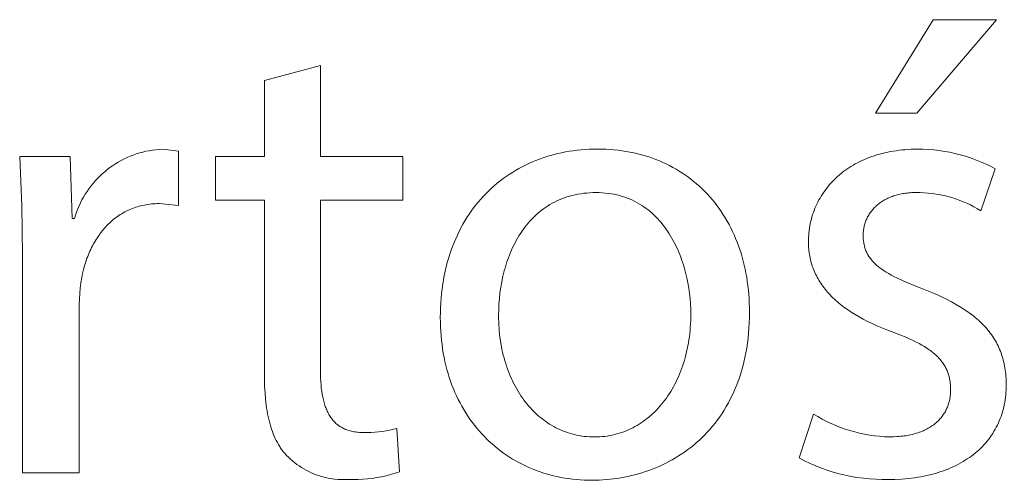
# Model space of a CAD drawing. Header units: millimetres. Extents: x -962 to 3068, y -237 to 2578.
# Drawn here: x 2029.5 to 2090.4, y -170.2 to -141.8 of the extents above; entities that cross this region are included whole.
import ezdxf

# ---------------------------------------------------------------- set-up
doc = ezdxf.new("R2010")
doc.units = ezdxf.units.MM
doc.header["$MEASUREMENT"] = 0
doc.layers.add('Domyślny', color=7, linetype='Continuous', true_color=0x000000)

msp = doc.modelspace()

# ---------------------------------------------------------------- linework, layer by layer
at = {"layer": 'Domyślny', "color": 18, "lineweight": 15, "true_color": 0x000000}
for p, q in [((2082.322, -147.605), (2085.892, -141.834)), ((2089.797, -141.834), (2084.872, -147.605)), ((2085.892, -141.834), (2089.797, -141.834)), ((2044.606, -145.579), (2048.069, -144.653)), ((2048.069, -144.653), (2048.069, -150.262)), ((2044.606, -150.262), (2044.606, -145.579)), ((2084.872, -147.605), (2082.322, -147.605)), ((2029.638, -153.308), (2029.507, -150.262)), ((2029.507, -150.262), (2032.62, -150.262)), ((2032.62, -150.262), (2032.741, -154.087)), ((2035.947, -150.422), (2036.132, -150.335)), ((2036.132, -150.335), (2036.32, -150.254)), ((2036.32, -150.254), (2036.511, -150.18)), ((2036.511, -150.18), (2036.704, -150.112)), ((2036.704, -150.112), (2036.9, -150.051)), ((2036.9, -150.051), (2037.097, -149.997)), ((2037.097, -149.997), (2037.296, -149.95)), ((2037.296, -149.95), (2037.497, -149.91)), ((2037.497, -149.91), (2037.699, -149.877)), ((2037.699, -149.877), (2037.902, -149.851)), ((2037.902, -149.851), (2038.106, -149.832)), ((2038.106, -149.832), (2038.311, -149.82)), ((2038.311, -149.82), (2039.317, -149.94)), ((2039.317, -149.94), (2039.317, -153.282)), ((2041.587, -152.96), (2041.587, -150.262)), ((2041.587, -150.262), (2044.606, -150.262)), ((2048.069, -150.262), (2053.155, -150.262)), ((2053.155, -150.262), (2053.155, -152.96)), ((2061.586, -150.43), (2061.808, -150.351)), ((2061.808, -150.351), (2062.033, -150.277)), ((2062.033, -150.277), (2062.26, -150.209)), ((2062.26, -150.209), (2062.489, -150.146)), ((2062.489, -150.146), (2062.721, -150.088)), ((2062.721, -150.088), (2062.955, -150.036)), ((2062.955, -150.036), (2063.192, -149.989)), ((2063.192, -149.989), (2063.431, -149.948)), ((2063.431, -149.948), (2063.672, -149.912)), ((2063.672, -149.912), (2063.914, -149.881)), ((2063.914, -149.881), (2064.159, -149.856)), ((2064.159, -149.856), (2064.406, -149.837)), ((2064.406, -149.837), (2064.655, -149.823)), ((2064.655, -149.823), (2064.905, -149.814)), ((2064.905, -149.814), (2065.157, -149.812)), ((2065.157, -149.812), (2065.419, -149.815)), ((2065.419, -149.815), (2065.678, -149.823)), ((2065.678, -149.823), (2065.934, -149.838)), ((2065.934, -149.838), (2066.187, -149.859)), ((2066.187, -149.859), (2066.438, -149.885)), ((2066.438, -149.885), (2066.685, -149.917)), ((2066.685, -149.917), (2066.93, -149.955)), ((2066.93, -149.955), (2067.172, -149.999)), ((2067.172, -149.999), (2067.41, -150.047)), ((2067.41, -150.047), (2067.646, -150.102)), ((2067.646, -150.102), (2067.878, -150.162)), ((2067.878, -150.162), (2068.107, -150.227)), ((2068.107, -150.227), (2068.333, -150.298)), ((2068.333, -150.298), (2068.556, -150.374)), ((2068.556, -150.374), (2068.776, -150.456)), ((2081.647, -150.451), (2081.796, -150.389)), ((2081.796, -150.389), (2081.947, -150.33)), ((2081.947, -150.33), (2082.101, -150.273)), ((2082.101, -150.273), (2082.258, -150.22)), ((2082.258, -150.22), (2082.417, -150.17)), ((2082.417, -150.17), (2082.579, -150.123)), ((2082.579, -150.123), (2082.744, -150.079)), ((2082.744, -150.079), (2082.912, -150.039)), ((2082.912, -150.039), (2083.082, -150.002)), ((2083.082, -150.002), (2083.255, -149.968)), ((2083.255, -149.968), (2083.43, -149.937)), ((2083.43, -149.937), (2083.608, -149.91)), ((2083.608, -149.91), (2083.789, -149.886)), ((2083.789, -149.886), (2083.972, -149.866)), ((2083.972, -149.866), (2084.158, -149.849)), ((2084.158, -149.849), (2084.346, -149.836)), ((2084.346, -149.836), (2084.537, -149.827)), ((2084.537, -149.827), (2084.73, -149.821)), ((2084.73, -149.821), (2084.926, -149.82)), ((2084.926, -149.82), (2085.259, -149.824)), ((2085.259, -149.824), (2085.591, -149.839)), ((2085.591, -149.839), (2085.923, -149.865)), ((2085.923, -149.865), (2086.254, -149.902)), ((2086.254, -149.902), (2086.583, -149.951)), ((2086.583, -149.951), (2086.911, -150.01)), ((2086.911, -150.01), (2087.236, -150.081)), ((2087.236, -150.081), (2087.559, -150.162)), ((2087.559, -150.162), (2087.879, -150.254)), ((2087.879, -150.254), (2088.195, -150.357)), ((2088.195, -150.357), (2088.508, -150.471)), ((2034.909, -151.076), (2035.073, -150.953)), ((2035.073, -150.953), (2035.24, -150.835)), ((2035.24, -150.835), (2035.411, -150.722)), ((2035.411, -150.722), (2035.586, -150.616)), ((2035.586, -150.616), (2035.765, -150.516)), ((2035.765, -150.516), (2035.947, -150.422)), ((2060.113, -151.126), (2060.315, -151.011)), ((2060.315, -151.011), (2060.519, -150.902)), ((2060.519, -150.902), (2060.727, -150.797)), ((2060.727, -150.797), (2060.937, -150.697)), ((2060.937, -150.697), (2061.151, -150.603)), ((2061.151, -150.603), (2061.367, -150.514)), ((2061.367, -150.514), (2061.586, -150.43)), ((2068.776, -150.456), (2068.992, -150.542)), ((2068.992, -150.542), (2069.204, -150.634)), ((2069.204, -150.634), (2069.414, -150.731)), ((2069.414, -150.731), (2069.62, -150.833)), ((2069.62, -150.833), (2069.822, -150.94)), ((2069.822, -150.94), (2070.021, -151.052)), ((2080.563, -151.049), (2080.689, -150.965)), ((2080.689, -150.965), (2080.817, -150.884)), ((2080.817, -150.884), (2080.948, -150.805)), ((2080.948, -150.805), (2081.082, -150.728)), ((2081.082, -150.728), (2081.219, -150.655)), ((2081.219, -150.655), (2081.359, -150.584)), ((2081.359, -150.584), (2081.502, -150.516)), ((2081.502, -150.516), (2081.647, -150.451)), ((2088.508, -150.471), (2088.817, -150.595)), ((2088.817, -150.595), (2089.122, -150.729)), ((2089.122, -150.729), (2089.422, -150.873)), ((2089.422, -150.873), (2089.717, -151.027)), ((2034.164, -151.776), (2034.303, -151.626)), ((2034.303, -151.626), (2034.447, -151.481)), ((2034.447, -151.481), (2034.597, -151.341)), ((2034.597, -151.341), (2034.751, -151.206)), ((2034.751, -151.206), (2034.909, -151.076)), ((2059.341, -151.636), (2059.529, -151.501)), ((2059.529, -151.501), (2059.72, -151.371)), ((2059.72, -151.371), (2059.915, -151.246)), ((2059.915, -151.246), (2060.113, -151.126)), ((2070.021, -151.052), (2070.216, -151.169)), ((2070.216, -151.169), (2070.407, -151.291)), ((2070.407, -151.291), (2070.595, -151.417)), ((2070.595, -151.417), (2070.779, -151.549)), ((2070.779, -151.549), (2070.959, -151.685)), ((2079.771, -151.707), (2079.875, -151.606)), ((2079.875, -151.606), (2079.982, -151.507)), ((2079.982, -151.507), (2080.092, -151.411)), ((2080.092, -151.411), (2080.205, -151.317)), ((2080.205, -151.317), (2080.322, -151.225)), ((2080.322, -151.225), (2080.441, -151.136)), ((2080.441, -151.136), (2080.563, -151.049)), ((2089.717, -151.027), (2088.831, -153.618)), ((2033.779, -152.255), (2033.902, -152.091)), ((2033.902, -152.091), (2034.03, -151.931)), ((2034.03, -151.931), (2034.164, -151.776)), ((2058.455, -152.385), (2058.625, -152.226)), ((2058.625, -152.226), (2058.798, -152.071)), ((2058.798, -152.071), (2058.976, -151.921)), ((2058.976, -151.921), (2059.157, -151.776)), ((2059.157, -151.776), (2059.341, -151.636)), ((2070.959, -151.685), (2071.135, -151.826)), ((2071.135, -151.826), (2071.308, -151.971)), ((2071.308, -151.971), (2071.477, -152.121)), ((2071.477, -152.121), (2071.641, -152.276)), ((2079.298, -152.243), (2079.386, -152.132)), ((2079.386, -152.132), (2079.477, -152.023)), ((2079.477, -152.023), (2079.572, -151.915)), ((2079.572, -151.915), (2079.67, -151.81)), ((2079.67, -151.81), (2079.771, -151.707)), ((2033.347, -152.95), (2033.445, -152.77)), ((2033.445, -152.77), (2033.551, -152.595)), ((2033.551, -152.595), (2033.662, -152.423)), ((2033.662, -152.423), (2033.779, -152.255)), ((2057.969, -152.892), (2058.127, -152.718)), ((2058.127, -152.718), (2058.289, -152.549)), ((2058.289, -152.549), (2058.455, -152.385)), ((2063.124, -152.818), (2062.967, -152.877)), ((2063.285, -152.763), (2063.124, -152.818)), ((2063.449, -152.714), (2063.285, -152.763)), ((2063.616, -152.669), (2063.449, -152.714)), ((2063.787, -152.629), (2063.616, -152.669)), ((2063.961, -152.594), (2063.787, -152.629)), ((2064.138, -152.565), (2063.961, -152.594)), ((2064.319, -152.54), (2064.138, -152.565)), ((2064.503, -152.521), (2064.319, -152.54)), ((2064.691, -152.507), (2064.503, -152.521)), ((2064.882, -152.498), (2064.691, -152.507)), ((2065.077, -152.496), (2064.882, -152.498)), ((2065.272, -152.499), (2065.077, -152.496)), ((2065.463, -152.508), (2065.272, -152.499)), ((2065.651, -152.523), (2065.463, -152.508)), ((2065.835, -152.543), (2065.651, -152.523)), ((2066.015, -152.57), (2065.835, -152.543)), ((2066.192, -152.602), (2066.015, -152.57)), ((2066.365, -152.639), (2066.192, -152.602)), ((2066.534, -152.682), (2066.365, -152.639)), ((2066.7, -152.73), (2066.534, -152.682)), ((2066.862, -152.783), (2066.7, -152.73)), ((2067.021, -152.841), (2066.862, -152.783)), ((2067.177, -152.904), (2067.021, -152.841)), ((2071.641, -152.276), (2071.802, -152.435)), ((2071.802, -152.435), (2071.958, -152.598)), ((2071.958, -152.598), (2072.11, -152.766)), ((2072.11, -152.766), (2072.259, -152.938)), ((2078.836, -152.952), (2078.905, -152.829)), ((2078.905, -152.829), (2078.977, -152.709)), ((2078.977, -152.709), (2079.052, -152.59)), ((2079.052, -152.59), (2079.131, -152.472)), ((2079.131, -152.472), (2079.213, -152.357)), ((2079.213, -152.357), (2079.298, -152.243)), ((2083.158, -152.814), (2083.089, -152.846)), ((2083.229, -152.784), (2083.158, -152.814)), ((2083.301, -152.755), (2083.229, -152.784)), ((2083.375, -152.728), (2083.301, -152.755)), ((2083.45, -152.701), (2083.375, -152.728)), ((2083.527, -152.677), (2083.45, -152.701)), ((2083.605, -152.653), (2083.527, -152.677)), ((2083.685, -152.632), (2083.605, -152.653)), ((2083.766, -152.611), (2083.685, -152.632)), ((2083.848, -152.592), (2083.766, -152.611)), ((2083.932, -152.575), (2083.848, -152.592)), ((2084.017, -152.559), (2083.932, -152.575)), ((2084.103, -152.545), (2084.017, -152.559)), ((2084.191, -152.532), (2084.103, -152.545)), ((2084.281, -152.521), (2084.191, -152.532)), ((2084.371, -152.512), (2084.281, -152.521)), ((2084.463, -152.504), (2084.371, -152.512)), ((2084.557, -152.498), (2084.463, -152.504)), ((2084.652, -152.494), (2084.557, -152.498)), ((2084.748, -152.491), (2084.652, -152.494)), ((2084.845, -152.49), (2084.748, -152.491)), ((2085.092, -152.493), (2084.845, -152.49)), ((2085.339, -152.504), (2085.092, -152.493)), ((2085.585, -152.523), (2085.339, -152.504)), ((2085.83, -152.55), (2085.585, -152.523)), ((2086.075, -152.585), (2085.83, -152.55)), ((2086.318, -152.629), (2086.075, -152.585)), ((2086.559, -152.68), (2086.318, -152.629)), ((2086.799, -152.739), (2086.559, -152.68)), ((2087.036, -152.806), (2086.799, -152.739)), ((2087.272, -152.881), (2087.036, -152.806)), ((2029.668, -156.355), (2029.638, -153.308)), ((2033.088, -153.507), (2033.168, -153.318)), ((2033.168, -153.318), (2033.254, -153.132)), ((2033.254, -153.132), (2033.347, -152.95)), ((2036.57, -153.433), (2036.47, -153.471)), ((2036.672, -153.398), (2036.57, -153.433)), ((2036.775, -153.366), (2036.672, -153.398)), ((2036.88, -153.336), (2036.775, -153.366)), ((2036.985, -153.308), (2036.88, -153.336)), ((2037.092, -153.283), (2036.985, -153.308)), ((2037.201, -153.261), (2037.092, -153.283)), ((2037.31, -153.241), (2037.201, -153.261)), ((2037.421, -153.223), (2037.31, -153.241)), ((2037.533, -153.209), (2037.421, -153.223)), ((2037.646, -153.196), (2037.533, -153.209)), ((2037.76, -153.187), (2037.646, -153.196)), ((2037.875, -153.18), (2037.76, -153.187)), ((2037.992, -153.176), (2037.875, -153.18)), ((2038.109, -153.175), (2037.992, -153.176)), ((2039.317, -153.282), (2038.109, -153.175)), ((2044.606, -152.96), (2041.587, -152.96)), ((2044.606, -163.616), (2044.606, -152.96)), ((2053.155, -152.96), (2048.069, -152.96)), ((2048.069, -152.96), (2048.069, -163.495)), ((2057.38, -153.635), (2057.521, -153.442)), ((2057.521, -153.442), (2057.666, -153.254)), ((2057.666, -153.254), (2057.816, -153.071)), ((2057.816, -153.071), (2057.969, -152.892)), ((2061.958, -153.412), (2061.827, -153.505)), ((2062.092, -153.323), (2061.958, -153.412)), ((2062.23, -153.238), (2062.092, -153.323)), ((2062.371, -153.157), (2062.23, -153.238)), ((2062.515, -153.081), (2062.371, -153.157)), ((2062.662, -153.008), (2062.515, -153.081)), ((2062.813, -152.94), (2062.662, -153.008)), ((2062.967, -152.877), (2062.813, -152.94)), ((2067.328, -152.971), (2067.177, -152.904)), ((2067.477, -153.044), (2067.328, -152.971)), ((2067.622, -153.12), (2067.477, -153.044)), ((2067.763, -153.201), (2067.622, -153.12)), ((2067.901, -153.287), (2067.763, -153.201)), ((2068.036, -153.376), (2067.901, -153.287)), ((2068.167, -153.47), (2068.036, -153.376)), ((2072.259, -152.938), (2072.403, -153.114)), ((2072.403, -153.114), (2072.543, -153.295)), ((2072.543, -153.295), (2072.678, -153.48)), ((2078.595, -153.459), (2078.651, -153.33)), ((2078.651, -153.33), (2078.709, -153.202)), ((2078.709, -153.202), (2078.771, -153.076)), ((2078.771, -153.076), (2078.836, -152.952)), ((2082.273, -153.414), (2082.226, -153.462)), ((2082.321, -153.366), (2082.273, -153.414)), ((2082.371, -153.319), (2082.321, -153.366)), ((2082.423, -153.274), (2082.371, -153.319)), ((2082.476, -153.229), (2082.423, -153.274)), ((2082.53, -153.186), (2082.476, -153.229)), ((2082.586, -153.143), (2082.53, -153.186)), ((2082.644, -153.102), (2082.586, -153.143)), ((2082.703, -153.062), (2082.644, -153.102)), ((2082.763, -153.023), (2082.703, -153.062)), ((2082.826, -152.985), (2082.763, -153.023)), ((2082.889, -152.948), (2082.826, -152.985)), ((2082.954, -152.913), (2082.889, -152.948)), ((2083.021, -152.879), (2082.954, -152.913)), ((2083.089, -152.846), (2083.021, -152.879)), ((2087.504, -152.964), (2087.272, -152.881)), ((2087.734, -153.055), (2087.504, -152.964)), ((2087.961, -153.153), (2087.734, -153.055)), ((2088.184, -153.258), (2087.961, -153.153)), ((2088.404, -153.371), (2088.184, -153.258)), ((2088.619, -153.491), (2088.404, -153.371)), ((2032.889, -154.087), (2032.948, -153.891)), ((2032.948, -153.891), (2033.015, -153.698)), ((2033.015, -153.698), (2033.088, -153.507)), ((2035.45, -154.033), (2035.366, -154.097)), ((2035.536, -153.971), (2035.45, -154.033)), ((2035.623, -153.911), (2035.536, -153.971)), ((2035.712, -153.853), (2035.623, -153.911)), ((2035.802, -153.797), (2035.712, -153.853)), ((2035.893, -153.744), (2035.802, -153.797)), ((2035.986, -153.692), (2035.893, -153.744)), ((2036.08, -153.643), (2035.986, -153.692)), ((2036.175, -153.597), (2036.08, -153.643)), ((2036.272, -153.552), (2036.175, -153.597)), ((2036.37, -153.51), (2036.272, -153.552)), ((2036.47, -153.471), (2036.37, -153.51)), ((2056.983, -154.241), (2057.111, -154.034)), ((2057.111, -154.034), (2057.243, -153.832)), ((2057.243, -153.832), (2057.38, -153.635)), ((2061.219, -154.025), (2061.107, -154.139)), ((2061.334, -153.914), (2061.219, -154.025)), ((2061.453, -153.806), (2061.334, -153.914)), ((2061.574, -153.702), (2061.453, -153.806)), ((2061.699, -153.602), (2061.574, -153.702)), ((2061.827, -153.505), (2061.699, -153.602)), ((2068.295, -153.568), (2068.167, -153.47)), ((2068.42, -153.669), (2068.295, -153.568)), ((2068.541, -153.774), (2068.42, -153.669)), ((2068.659, -153.883), (2068.541, -153.774)), ((2068.774, -153.995), (2068.659, -153.883)), ((2068.886, -154.11), (2068.774, -153.995)), ((2072.678, -153.48), (2072.809, -153.669)), ((2072.809, -153.669), (2072.936, -153.862)), ((2072.936, -153.862), (2073.058, -154.059)), ((2073.058, -154.059), (2073.176, -154.26)), ((2078.371, -154.126), (2078.409, -153.99)), ((2078.409, -153.99), (2078.45, -153.855)), ((2078.45, -153.855), (2078.495, -153.722)), ((2078.495, -153.722), (2078.544, -153.59)), ((2078.544, -153.59), (2078.595, -153.459)), ((2081.816, -154.056), (2081.788, -154.115)), ((2081.845, -153.998), (2081.816, -154.056)), ((2081.876, -153.941), (2081.845, -153.998)), ((2081.908, -153.885), (2081.876, -153.941)), ((2081.943, -153.829), (2081.908, -153.885)), ((2081.978, -153.774), (2081.943, -153.829)), ((2082.016, -153.72), (2081.978, -153.774)), ((2082.055, -153.667), (2082.016, -153.72)), ((2082.095, -153.614), (2082.055, -153.667)), ((2082.137, -153.563), (2082.095, -153.614)), ((2082.181, -153.512), (2082.137, -153.563)), ((2082.226, -153.462), (2082.181, -153.512)), ((2088.831, -153.618), (2088.619, -153.491)), ((2032.741, -154.087), (2032.889, -154.087)), ((2034.816, -154.605), (2034.743, -154.685)), ((2034.89, -154.526), (2034.816, -154.605)), ((2034.966, -154.45), (2034.89, -154.526)), ((2035.043, -154.375), (2034.966, -154.45)), ((2035.121, -154.303), (2035.043, -154.375)), ((2035.202, -154.232), (2035.121, -154.303)), ((2035.283, -154.164), (2035.202, -154.232)), ((2035.366, -154.097), (2035.283, -154.164)), ((2056.628, -154.888), (2056.742, -154.668)), ((2056.742, -154.668), (2056.86, -154.452)), ((2056.86, -154.452), (2056.983, -154.241)), ((2060.69, -154.629), (2060.594, -154.759)), ((2060.79, -154.502), (2060.69, -154.629)), ((2060.892, -154.378), (2060.79, -154.502)), ((2060.998, -154.257), (2060.892, -154.378)), ((2061.107, -154.139), (2060.998, -154.257)), ((2068.994, -154.229), (2068.886, -154.11)), ((2069.099, -154.35), (2068.994, -154.229)), ((2069.201, -154.475), (2069.099, -154.35)), ((2069.3, -154.603), (2069.201, -154.475)), ((2069.396, -154.733), (2069.3, -154.603)), ((2073.176, -154.26), (2073.29, -154.464)), ((2073.29, -154.464), (2073.398, -154.673)), ((2078.255, -154.683), (2078.279, -154.542)), ((2078.279, -154.542), (2078.306, -154.402)), ((2078.306, -154.402), (2078.337, -154.264)), ((2078.337, -154.264), (2078.371, -154.126)), ((2081.625, -154.608), (2081.613, -154.672)), ((2081.64, -154.545), (2081.625, -154.608)), ((2081.656, -154.481), (2081.64, -154.545)), ((2081.674, -154.419), (2081.656, -154.481)), ((2081.693, -154.357), (2081.674, -154.419)), ((2081.715, -154.296), (2081.693, -154.357)), ((2081.737, -154.235), (2081.715, -154.296)), ((2081.762, -154.175), (2081.737, -154.235)), ((2081.788, -154.115), (2081.762, -154.175)), ((2034.339, -155.206), (2034.277, -155.299)), ((2034.402, -155.114), (2034.339, -155.206)), ((2034.467, -155.025), (2034.402, -155.114)), ((2034.534, -154.937), (2034.467, -155.025)), ((2034.602, -154.851), (2034.534, -154.937)), ((2034.672, -154.767), (2034.602, -154.851)), ((2034.743, -154.685), (2034.672, -154.767)), ((2056.416, -155.342), (2056.52, -155.112)), ((2056.52, -155.112), (2056.628, -154.888)), ((2060.323, -155.165), (2060.238, -155.305)), ((2060.41, -155.027), (2060.323, -155.165)), ((2060.5, -154.891), (2060.41, -155.027)), ((2060.594, -154.759), (2060.5, -154.891)), ((2069.488, -154.866), (2069.396, -154.733)), ((2069.578, -155.002), (2069.488, -154.866)), ((2069.664, -155.14), (2069.578, -155.002)), ((2069.747, -155.28), (2069.664, -155.14)), ((2069.828, -155.423), (2069.747, -155.28)), ((2073.398, -154.673), (2073.503, -154.886)), ((2073.503, -154.886), (2073.602, -155.102)), ((2073.602, -155.102), (2073.697, -155.322)), ((2078.19, -155.403), (2078.196, -155.257)), ((2078.196, -155.257), (2078.205, -155.112)), ((2078.205, -155.112), (2078.218, -154.968)), ((2078.218, -154.968), (2078.235, -154.825)), ((2078.235, -154.825), (2078.255, -154.683)), ((2081.574, -155), (2081.571, -155.067)), ((2081.571, -155.067), (2081.571, -155.134)), ((2081.571, -155.134), (2081.571, -155.21)), ((2081.571, -155.21), (2081.574, -155.284)), ((2081.578, -154.934), (2081.574, -155)), ((2081.584, -154.868), (2081.578, -154.934)), ((2081.592, -154.802), (2081.584, -154.868)), ((2081.602, -154.737), (2081.592, -154.802)), ((2081.613, -154.672), (2081.602, -154.737)), ((2033.991, -155.789), (2033.939, -155.892)), ((2034.045, -155.688), (2033.991, -155.789)), ((2034.1, -155.588), (2034.045, -155.688)), ((2034.158, -155.49), (2034.1, -155.588)), ((2034.216, -155.394), (2034.158, -155.49)), ((2034.277, -155.299), (2034.216, -155.394)), ((2056.134, -156.055), (2056.223, -155.813)), ((2056.223, -155.813), (2056.317, -155.575)), ((2056.317, -155.575), (2056.416, -155.342)), ((2060.004, -155.741), (2059.932, -155.89)), ((2060.079, -155.593), (2060.004, -155.741)), ((2060.157, -155.448), (2060.079, -155.593)), ((2060.238, -155.305), (2060.157, -155.448)), ((2069.905, -155.567), (2069.828, -155.423)), ((2069.979, -155.714), (2069.905, -155.567)), ((2070.05, -155.862), (2069.979, -155.714)), ((2070.119, -156.012), (2070.05, -155.862)), ((2073.697, -155.322), (2073.787, -155.546)), ((2073.787, -155.546), (2073.873, -155.773)), ((2073.873, -155.773), (2073.953, -156.004)), ((2078.189, -155.55), (2078.19, -155.403)), ((2078.19, -155.659), (2078.189, -155.55)), ((2078.193, -155.768), (2078.19, -155.659)), ((2078.2, -155.876), (2078.193, -155.768)), ((2078.208, -155.983), (2078.2, -155.876)), ((2081.574, -155.284), (2081.578, -155.357)), ((2081.578, -155.357), (2081.584, -155.428)), ((2081.584, -155.428), (2081.592, -155.499)), ((2081.592, -155.499), (2081.602, -155.568)), ((2081.602, -155.568), (2081.613, -155.636)), ((2081.613, -155.636), (2081.626, -155.703)), ((2081.626, -155.703), (2081.641, -155.769)), ((2081.641, -155.769), (2081.658, -155.834)), ((2081.658, -155.834), (2081.676, -155.898)), ((2029.668, -169.789), (2029.668, -156.355)), ((2033.702, -156.431), (2033.659, -156.543)), ((2033.746, -156.32), (2033.702, -156.431)), ((2033.791, -156.211), (2033.746, -156.32)), ((2033.839, -156.103), (2033.791, -156.211)), ((2033.888, -155.997), (2033.839, -156.103)), ((2033.939, -155.892), (2033.888, -155.997)), ((2055.972, -156.553), (2056.051, -156.302)), ((2056.051, -156.302), (2056.134, -156.055)), ((2059.733, -156.351), (2059.673, -156.509)), ((2059.796, -156.196), (2059.733, -156.351)), ((2059.863, -156.042), (2059.796, -156.196)), ((2059.932, -155.89), (2059.863, -156.042)), ((2070.184, -156.164), (2070.119, -156.012)), ((2070.247, -156.317), (2070.184, -156.164)), ((2070.306, -156.472), (2070.247, -156.317)), ((2070.363, -156.628), (2070.306, -156.472)), ((2073.953, -156.004), (2074.029, -156.239)), ((2074.029, -156.239), (2074.1, -156.477)), ((2074.1, -156.477), (2074.165, -156.718)), ((2078.219, -156.09), (2078.208, -155.983)), ((2078.232, -156.196), (2078.219, -156.09)), ((2078.248, -156.302), (2078.232, -156.196)), ((2078.266, -156.407), (2078.248, -156.302)), ((2078.287, -156.511), (2078.266, -156.407)), ((2081.676, -155.898), (2081.696, -155.96)), ((2081.696, -155.96), (2081.718, -156.022)), ((2081.718, -156.022), (2081.742, -156.083)), ((2081.742, -156.083), (2081.767, -156.142)), ((2081.767, -156.142), (2081.795, -156.201)), ((2081.795, -156.201), (2081.824, -156.259)), ((2081.824, -156.259), (2081.855, -156.316)), ((2081.855, -156.316), (2081.887, -156.373)), ((2081.887, -156.373), (2081.922, -156.428)), ((2081.922, -156.428), (2081.958, -156.483)), ((2081.958, -156.483), (2081.996, -156.536)), ((2033.507, -157.005), (2033.442, -157.244)), ((2033.58, -156.771), (2033.507, -157.005)), ((2033.659, -156.543), (2033.58, -156.771)), ((2055.77, -157.332), (2055.832, -157.068)), ((2055.832, -157.068), (2055.899, -156.808)), ((2055.899, -156.808), (2055.972, -156.553)), ((2059.509, -156.991), (2059.461, -157.155)), ((2059.561, -156.829), (2059.509, -156.991)), ((2059.615, -156.668), (2059.561, -156.829)), ((2059.673, -156.509), (2059.615, -156.668)), ((2070.417, -156.785), (2070.363, -156.628)), ((2070.468, -156.943), (2070.417, -156.785)), ((2070.516, -157.101), (2070.468, -156.943)), ((2070.605, -157.421), (2070.516, -157.101)), ((2074.165, -156.718), (2074.226, -156.963)), ((2074.226, -156.963), (2074.282, -157.211)), ((2078.31, -156.615), (2078.287, -156.511)), ((2078.336, -156.718), (2078.31, -156.615)), ((2078.364, -156.821), (2078.336, -156.718)), ((2078.395, -156.922), (2078.364, -156.821)), ((2078.428, -157.024), (2078.395, -156.922)), ((2078.463, -157.124), (2078.428, -157.024)), ((2081.996, -156.536), (2082.036, -156.589)), ((2082.036, -156.589), (2082.078, -156.642)), ((2082.078, -156.642), (2082.122, -156.694)), ((2082.122, -156.694), (2082.167, -156.745)), ((2082.167, -156.745), (2082.214, -156.795)), ((2082.214, -156.795), (2082.263, -156.845)), ((2082.263, -156.845), (2082.314, -156.894)), ((2082.314, -156.894), (2082.367, -156.943)), ((2082.367, -156.943), (2082.422, -156.991)), ((2082.422, -156.991), (2082.478, -157.038)), ((2082.478, -157.038), (2082.537, -157.085)), ((2082.537, -157.085), (2082.597, -157.132)), ((2033.383, -157.488), (2033.332, -157.738)), ((2033.442, -157.244), (2033.383, -157.488)), ((2055.663, -157.872), (2055.713, -157.6)), ((2055.713, -157.6), (2055.77, -157.332)), ((2059.332, -157.653), (2059.26, -157.991)), ((2059.372, -157.486), (2059.332, -157.653)), ((2059.415, -157.32), (2059.372, -157.486)), ((2059.461, -157.155), (2059.415, -157.32)), ((2070.682, -157.744), (2070.605, -157.421)), ((2074.282, -157.211), (2074.333, -157.462)), ((2074.333, -157.462), (2074.378, -157.717)), ((2078.501, -157.224), (2078.463, -157.124)), ((2078.542, -157.323), (2078.501, -157.224)), ((2078.585, -157.421), (2078.542, -157.323)), ((2078.631, -157.519), (2078.585, -157.421)), ((2078.679, -157.616), (2078.631, -157.519)), ((2078.729, -157.712), (2078.679, -157.616)), ((2078.783, -157.808), (2078.729, -157.712)), ((2082.597, -157.132), (2082.659, -157.178)), ((2082.659, -157.178), (2082.723, -157.224)), ((2082.723, -157.224), (2082.856, -157.314)), ((2082.856, -157.314), (2082.997, -157.404)), ((2082.997, -157.404), (2083.146, -157.492)), ((2083.146, -157.492), (2083.302, -157.579)), ((2083.302, -157.579), (2083.466, -157.666)), ((2083.466, -157.666), (2083.637, -157.752)), ((2033.283, -158.066), (2033.244, -158.395)), ((2033.332, -157.738), (2033.283, -158.066)), ((2055.578, -158.43), (2055.618, -158.149)), ((2055.618, -158.149), (2055.663, -157.872)), ((2059.26, -157.991), (2059.2, -158.332)), ((2070.748, -158.067), (2070.682, -157.744)), ((2070.804, -158.391), (2070.748, -158.067)), ((2074.378, -157.717), (2074.418, -157.975)), ((2074.418, -157.975), (2074.453, -158.236)), ((2074.453, -158.236), (2074.483, -158.5)), ((2078.838, -157.903), (2078.783, -157.808)), ((2078.896, -157.997), (2078.838, -157.903)), ((2078.957, -158.09), (2078.896, -157.997)), ((2079.02, -158.183), (2078.957, -158.09)), ((2079.086, -158.275), (2079.02, -158.183)), ((2079.154, -158.366), (2079.086, -158.275)), ((2083.637, -157.752), (2084.003, -157.923)), ((2084.003, -157.923), (2084.4, -158.096)), ((2084.4, -158.096), (2085.288, -158.449)), ((2033.215, -158.726), (2033.195, -159.057)), ((2033.244, -158.395), (2033.215, -158.726)), ((2055.517, -159.003), (2055.545, -158.714)), ((2055.545, -158.714), (2055.578, -158.43)), ((2059.151, -158.676), (2059.113, -159.022)), ((2059.2, -158.332), (2059.151, -158.676)), ((2070.849, -158.715), (2070.804, -158.391)), ((2070.884, -159.037), (2070.849, -158.715)), ((2074.483, -158.5), (2074.508, -158.766)), ((2074.508, -158.766), (2074.527, -159.036)), ((2079.225, -158.456), (2079.154, -158.366)), ((2079.299, -158.546), (2079.225, -158.456)), ((2079.375, -158.634), (2079.299, -158.546)), ((2079.454, -158.722), (2079.375, -158.634)), ((2079.535, -158.81), (2079.454, -158.722)), ((2079.618, -158.896), (2079.535, -158.81)), ((2079.705, -158.982), (2079.618, -158.896)), ((2085.288, -158.449), (2085.6, -158.572)), ((2085.6, -158.572), (2085.903, -158.698)), ((2085.903, -158.698), (2086.196, -158.826)), ((2086.196, -158.826), (2086.479, -158.957)), ((2033.195, -159.057), (2033.184, -159.388)), ((2033.184, -159.388), (2033.184, -169.789)), ((2055.48, -159.593), (2055.496, -159.296)), ((2055.496, -159.296), (2055.517, -159.003)), ((2059.086, -159.369), (2059.07, -159.717)), ((2059.113, -159.022), (2059.086, -159.369)), ((2070.909, -159.356), (2070.884, -159.037)), ((2070.923, -159.672), (2070.909, -159.356)), ((2074.527, -159.036), (2074.541, -159.309)), ((2074.541, -159.309), (2074.549, -159.585)), ((2079.794, -159.066), (2079.705, -158.982)), ((2079.885, -159.15), (2079.794, -159.066)), ((2079.979, -159.233), (2079.885, -159.15)), ((2080.076, -159.316), (2079.979, -159.233)), ((2080.175, -159.397), (2080.076, -159.316)), ((2080.277, -159.478), (2080.175, -159.397)), ((2080.382, -159.557), (2080.277, -159.478)), ((2086.479, -158.957), (2086.752, -159.091)), ((2086.752, -159.091), (2087.016, -159.228)), ((2087.016, -159.228), (2087.27, -159.368)), ((2087.27, -159.368), (2087.514, -159.511)), ((2087.514, -159.511), (2087.748, -159.658)), ((2055.468, -160.199), (2055.471, -159.894)), ((2055.471, -159.894), (2055.48, -159.593)), ((2059.07, -159.717), (2059.064, -160.065)), ((2059.064, -160.065), (2059.066, -160.264)), ((2070.928, -159.984), (2070.923, -159.672)), ((2070.926, -160.19), (2070.928, -159.984)), ((2074.552, -159.864), (2074.548, -160.199)), ((2074.549, -159.585), (2074.552, -159.864)), ((2080.599, -159.714), (2080.382, -159.557)), ((2080.827, -159.868), (2080.599, -159.714)), ((2081.065, -160.017), (2080.827, -159.868)), ((2081.314, -160.163), (2081.065, -160.017)), ((2087.748, -159.658), (2087.973, -159.808)), ((2087.973, -159.808), (2088.187, -159.963)), ((2088.187, -159.963), (2088.291, -160.041)), ((2088.291, -160.041), (2088.392, -160.121)), ((2088.392, -160.121), (2088.491, -160.202)), ((2055.471, -160.486), (2055.468, -160.199)), ((2055.479, -160.77), (2055.471, -160.486)), ((2059.066, -160.264), (2059.071, -160.462)), ((2059.071, -160.462), (2059.08, -160.658)), ((2059.08, -160.658), (2059.093, -160.852)), ((2070.899, -160.795), (2070.911, -160.595)), ((2070.911, -160.595), (2070.921, -160.393)), ((2070.921, -160.393), (2070.926, -160.19)), ((2074.537, -160.529), (2074.519, -160.852)), ((2074.548, -160.199), (2074.537, -160.529)), ((2081.573, -160.306), (2081.314, -160.163)), ((2081.843, -160.444), (2081.573, -160.306)), ((2082.124, -160.579), (2081.843, -160.444)), ((2082.416, -160.71), (2082.124, -160.579)), ((2082.718, -160.837), (2082.416, -160.71)), ((2088.491, -160.202), (2088.587, -160.283)), ((2088.587, -160.283), (2088.681, -160.366)), ((2088.681, -160.366), (2088.772, -160.45)), ((2088.772, -160.45), (2088.861, -160.535)), ((2088.861, -160.535), (2088.948, -160.621)), ((2088.948, -160.621), (2089.032, -160.708)), ((2089.032, -160.708), (2089.113, -160.796)), ((2055.494, -161.05), (2055.479, -160.77)), ((2055.515, -161.327), (2055.494, -161.05)), ((2055.541, -161.6), (2055.515, -161.327)), ((2059.093, -160.852), (2059.109, -161.045)), ((2059.109, -161.045), (2059.128, -161.236)), ((2059.128, -161.236), (2059.151, -161.425)), ((2070.839, -161.382), (2070.862, -161.189)), ((2070.862, -161.189), (2070.882, -160.993)), ((2070.882, -160.993), (2070.899, -160.795)), ((2074.494, -161.17), (2074.463, -161.482)), ((2074.519, -160.852), (2074.494, -161.17)), ((2083.031, -160.96), (2082.718, -160.837)), ((2083.356, -161.079), (2083.031, -160.96)), ((2083.827, -161.26), (2083.356, -161.079)), ((2084.262, -161.442), (2083.827, -161.26)), ((2089.113, -160.796), (2089.192, -160.885)), ((2089.192, -160.885), (2089.268, -160.976)), ((2089.268, -160.976), (2089.342, -161.068)), ((2089.342, -161.068), (2089.414, -161.161)), ((2089.414, -161.161), (2089.483, -161.255)), ((2089.483, -161.255), (2089.55, -161.351)), ((2089.55, -161.351), (2089.614, -161.448)), ((2055.573, -161.87), (2055.541, -161.6)), ((2055.61, -162.136), (2055.573, -161.87)), ((2059.151, -161.425), (2059.177, -161.613)), ((2059.177, -161.613), (2059.206, -161.798)), ((2059.206, -161.798), (2059.239, -161.981)), ((2070.711, -162.136), (2070.748, -161.951)), ((2070.748, -161.951), (2070.782, -161.764)), ((2070.782, -161.764), (2070.812, -161.574)), ((2070.812, -161.574), (2070.839, -161.382)), ((2074.424, -161.788), (2074.379, -162.088)), ((2074.463, -161.482), (2074.424, -161.788)), ((2084.466, -161.533), (2084.262, -161.442)), ((2084.661, -161.624), (2084.466, -161.533)), ((2084.846, -161.716), (2084.661, -161.624)), ((2085.024, -161.809), (2084.846, -161.716)), ((2085.192, -161.903), (2085.024, -161.809)), ((2085.352, -161.998), (2085.192, -161.903)), ((2089.614, -161.448), (2089.675, -161.546)), ((2089.675, -161.546), (2089.734, -161.645)), ((2089.734, -161.645), (2089.791, -161.746)), ((2089.791, -161.746), (2089.845, -161.848)), ((2089.845, -161.848), (2089.897, -161.952)), ((2089.897, -161.952), (2089.946, -162.057)), ((2055.653, -162.399), (2055.61, -162.136)), ((2055.702, -162.658), (2055.653, -162.399)), ((2059.239, -161.981), (2059.275, -162.163)), ((2059.275, -162.163), (2059.314, -162.342)), ((2059.314, -162.342), (2059.356, -162.519)), ((2059.356, -162.519), (2059.402, -162.694)), ((2070.58, -162.677), (2070.627, -162.499)), ((2070.627, -162.499), (2070.67, -162.319)), ((2070.67, -162.319), (2070.711, -162.136)), ((2074.327, -162.382), (2074.269, -162.671)), ((2074.379, -162.088), (2074.327, -162.382)), ((2085.504, -162.094), (2085.352, -161.998)), ((2085.648, -162.192), (2085.504, -162.094)), ((2085.717, -162.241), (2085.648, -162.192)), ((2085.783, -162.291), (2085.717, -162.241)), ((2085.848, -162.341), (2085.783, -162.291)), ((2085.911, -162.392), (2085.848, -162.341)), ((2085.971, -162.443), (2085.911, -162.392)), ((2086.03, -162.495), (2085.971, -162.443)), ((2086.087, -162.547), (2086.03, -162.495)), ((2086.142, -162.599), (2086.087, -162.547)), ((2089.946, -162.057), (2089.992, -162.163)), ((2089.992, -162.163), (2090.036, -162.271)), ((2090.036, -162.271), (2090.078, -162.38)), ((2090.078, -162.38), (2090.117, -162.491)), ((2090.117, -162.491), (2090.154, -162.603)), ((2055.755, -162.913), (2055.702, -162.658)), ((2055.815, -163.165), (2055.755, -162.913)), ((2055.879, -163.413), (2055.815, -163.165)), ((2059.402, -162.694), (2059.451, -162.867)), ((2059.451, -162.867), (2059.502, -163.038)), ((2059.502, -163.038), (2059.557, -163.206)), ((2070.361, -163.365), (2070.421, -163.197)), ((2070.421, -163.197), (2070.477, -163.026)), ((2070.477, -163.026), (2070.53, -162.853)), ((2070.53, -162.853), (2070.58, -162.677)), ((2074.205, -162.954), (2074.135, -163.231)), ((2074.269, -162.671), (2074.205, -162.954)), ((2086.195, -162.652), (2086.142, -162.599)), ((2086.246, -162.706), (2086.195, -162.652)), ((2086.295, -162.76), (2086.246, -162.706)), ((2086.343, -162.815), (2086.295, -162.76)), ((2086.388, -162.871), (2086.343, -162.815)), ((2086.432, -162.927), (2086.388, -162.871)), ((2086.473, -162.983), (2086.432, -162.927)), ((2086.513, -163.041), (2086.473, -162.983)), ((2086.552, -163.099), (2086.513, -163.041)), ((2086.588, -163.157), (2086.552, -163.099)), ((2086.623, -163.217), (2086.588, -163.157)), ((2090.154, -162.603), (2090.188, -162.717)), ((2090.188, -162.717), (2090.219, -162.832)), ((2090.219, -162.832), (2090.248, -162.949)), ((2090.248, -162.949), (2090.275, -163.067)), ((2090.275, -163.067), (2090.299, -163.187)), ((2090.299, -163.187), (2090.32, -163.309)), ((2044.611, -164.04), (2044.606, -163.616)), ((2048.069, -163.495), (2048.071, -163.719)), ((2048.071, -163.719), (2048.077, -163.936)), ((2055.949, -163.657), (2055.879, -163.413)), ((2056.023, -163.897), (2055.949, -163.657)), ((2059.557, -163.206), (2059.615, -163.372)), ((2059.615, -163.372), (2059.676, -163.535)), ((2059.676, -163.535), (2059.74, -163.696)), ((2059.74, -163.696), (2059.807, -163.854)), ((2070.165, -163.854), (2070.233, -163.694)), ((2070.233, -163.694), (2070.299, -163.531)), ((2070.299, -163.531), (2070.361, -163.365)), ((2073.976, -163.768), (2073.889, -164.028)), ((2074.059, -163.502), (2073.976, -163.768)), ((2074.135, -163.231), (2074.059, -163.502)), ((2086.655, -163.277), (2086.623, -163.217)), ((2086.687, -163.338), (2086.655, -163.277)), ((2086.716, -163.4), (2086.687, -163.338)), ((2086.744, -163.462), (2086.716, -163.4)), ((2086.77, -163.525), (2086.744, -163.462)), ((2086.794, -163.589), (2086.77, -163.525)), ((2086.817, -163.654), (2086.794, -163.589)), ((2086.837, -163.72), (2086.817, -163.654)), ((2086.857, -163.787), (2086.837, -163.72)), ((2086.874, -163.855), (2086.857, -163.787)), ((2090.32, -163.309), (2090.339, -163.432)), ((2090.339, -163.432), (2090.356, -163.557)), ((2090.356, -163.557), (2090.37, -163.683)), ((2090.37, -163.683), (2090.381, -163.811)), ((2044.624, -164.45), (2044.611, -164.04)), ((2048.077, -163.936), (2048.088, -164.147)), ((2048.088, -164.147), (2048.103, -164.352)), ((2048.103, -164.352), (2048.122, -164.551)), ((2056.103, -164.134), (2056.023, -163.897)), ((2056.188, -164.366), (2056.103, -164.134)), ((2056.277, -164.595), (2056.188, -164.366)), ((2059.807, -163.854), (2059.877, -164.01)), ((2059.877, -164.01), (2059.949, -164.163)), ((2059.949, -164.163), (2060.025, -164.314)), ((2060.025, -164.314), (2060.103, -164.462)), ((2069.863, -164.467), (2069.943, -164.318)), ((2069.943, -164.318), (2070.02, -164.166)), ((2070.02, -164.166), (2070.094, -164.011)), ((2070.094, -164.011), (2070.165, -163.854)), ((2073.795, -164.282), (2073.696, -164.531)), ((2073.889, -164.028), (2073.795, -164.282)), ((2086.891, -163.923), (2086.874, -163.855)), ((2086.905, -163.993), (2086.891, -163.923)), ((2086.918, -164.063), (2086.905, -163.993)), ((2086.929, -164.134), (2086.918, -164.063)), ((2086.939, -164.207), (2086.929, -164.134)), ((2086.947, -164.28), (2086.939, -164.207)), ((2086.954, -164.354), (2086.947, -164.28)), ((2086.959, -164.43), (2086.954, -164.354)), ((2090.381, -163.811), (2090.39, -163.941)), ((2090.39, -163.941), (2090.396, -164.072)), ((2090.396, -164.072), (2090.4, -164.206)), ((2090.401, -164.341), (2090.399, -164.501)), ((2090.4, -164.206), (2090.401, -164.341)), ((2044.648, -164.848), (2044.624, -164.45)), ((2044.681, -165.232), (2044.648, -164.848)), ((2048.122, -164.551), (2048.146, -164.743)), ((2048.146, -164.743), (2048.175, -164.928)), ((2048.175, -164.928), (2048.209, -165.108)), ((2056.372, -164.82), (2056.277, -164.595)), ((2056.471, -165.04), (2056.372, -164.82)), ((2060.103, -164.462), (2060.184, -164.607)), ((2060.184, -164.607), (2060.268, -164.749)), ((2060.268, -164.749), (2060.354, -164.889)), ((2060.354, -164.889), (2060.443, -165.025)), ((2069.517, -165.034), (2069.608, -164.897)), ((2069.608, -164.897), (2069.696, -164.756)), ((2069.696, -164.756), (2069.781, -164.613)), ((2069.781, -164.613), (2069.863, -164.467)), ((2073.482, -165.011), (2073.367, -165.243)), ((2073.591, -164.774), (2073.482, -165.011)), ((2073.696, -164.531), (2073.591, -164.774)), ((2086.943, -165.034), (2086.951, -164.961)), ((2086.951, -164.961), (2086.958, -164.887)), ((2086.958, -164.887), (2086.962, -164.813)), ((2086.963, -164.506), (2086.959, -164.43)), ((2086.962, -164.813), (2086.965, -164.738)), ((2086.965, -164.584), (2086.963, -164.506)), ((2086.966, -164.663), (2086.965, -164.584)), ((2086.965, -164.738), (2086.966, -164.663)), ((2090.37, -164.973), (2090.353, -165.127)), ((2090.384, -164.817), (2090.37, -164.973)), ((2090.394, -164.66), (2090.384, -164.817)), ((2090.399, -164.501), (2090.394, -164.66)), ((2044.724, -165.602), (2044.681, -165.232)), ((2044.749, -165.782), (2044.724, -165.602)), ((2048.209, -165.108), (2048.227, -165.195)), ((2048.227, -165.195), (2048.247, -165.28)), ((2048.247, -165.28), (2048.268, -165.364)), ((2048.268, -165.364), (2048.291, -165.446)), ((2048.291, -165.446), (2048.315, -165.527)), ((2048.315, -165.527), (2048.34, -165.606)), ((2048.34, -165.606), (2048.366, -165.683)), ((2056.575, -165.257), (2056.471, -165.04)), ((2056.684, -165.47), (2056.575, -165.257)), ((2056.797, -165.678), (2056.684, -165.47)), ((2060.443, -165.025), (2060.535, -165.159)), ((2060.535, -165.159), (2060.63, -165.289)), ((2060.63, -165.289), (2060.727, -165.416)), ((2060.727, -165.416), (2060.826, -165.541)), ((2060.826, -165.541), (2060.928, -165.662)), ((2069.027, -165.672), (2069.13, -165.551)), ((2069.13, -165.551), (2069.23, -165.426)), ((2069.23, -165.426), (2069.329, -165.299)), ((2069.329, -165.299), (2069.424, -165.168)), ((2069.424, -165.168), (2069.517, -165.034)), ((2073.247, -165.469), (2073.122, -165.69)), ((2073.367, -165.243), (2073.247, -165.469)), ((2086.791, -165.663), (2086.815, -165.596)), ((2086.815, -165.596), (2086.837, -165.528)), ((2086.837, -165.528), (2086.858, -165.46)), ((2086.858, -165.46), (2086.877, -165.39)), ((2086.877, -165.39), (2086.894, -165.32)), ((2086.894, -165.32), (2086.909, -165.25)), ((2086.909, -165.25), (2086.922, -165.178)), ((2086.922, -165.178), (2086.934, -165.106)), ((2086.934, -165.106), (2086.943, -165.034)), ((2090.278, -165.579), (2090.246, -165.726)), ((2090.307, -165.43), (2090.278, -165.579)), ((2090.332, -165.279), (2090.307, -165.43)), ((2090.353, -165.127), (2090.332, -165.279)), ((2044.778, -165.958), (2044.749, -165.782)), ((2044.809, -166.131), (2044.778, -165.958)), ((2044.842, -166.3), (2044.809, -166.131)), ((2048.366, -165.683), (2048.394, -165.758)), ((2048.394, -165.758), (2048.423, -165.832)), ((2048.423, -165.832), (2048.453, -165.904)), ((2048.453, -165.904), (2048.485, -165.975)), ((2048.485, -165.975), (2048.518, -166.043)), ((2048.518, -166.043), (2048.552, -166.11)), ((2048.552, -166.11), (2048.588, -166.175)), ((2048.588, -166.175), (2048.626, -166.238)), ((2048.626, -166.238), (2048.664, -166.3)), ((2056.915, -165.882), (2056.797, -165.678)), ((2057.037, -166.082), (2056.915, -165.882)), ((2057.164, -166.278), (2057.037, -166.082)), ((2060.928, -165.662), (2061.033, -165.779)), ((2061.033, -165.779), (2061.14, -165.894)), ((2061.14, -165.894), (2061.249, -166.005)), ((2061.249, -166.005), (2061.361, -166.113)), ((2061.361, -166.113), (2061.475, -166.218)), ((2061.475, -166.218), (2061.592, -166.319)), ((2068.359, -166.328), (2068.476, -166.228)), ((2068.476, -166.228), (2068.591, -166.124)), ((2068.591, -166.124), (2068.703, -166.016)), ((2068.703, -166.016), (2068.813, -165.905)), ((2068.813, -165.905), (2068.921, -165.79)), ((2068.921, -165.79), (2069.027, -165.672)), ((2072.858, -166.115), (2072.719, -166.319)), ((2072.992, -165.905), (2072.858, -166.115)), ((2073.122, -165.69), (2072.992, -165.905)), ((2077.612, -168.863), (2078.497, -166.152)), ((2078.497, -166.152), (2078.763, -166.313)), ((2086.448, -166.288), (2086.491, -166.229)), ((2086.491, -166.229), (2086.532, -166.17)), ((2086.532, -166.17), (2086.57, -166.11)), ((2086.57, -166.11), (2086.607, -166.049)), ((2086.607, -166.049), (2086.642, -165.987)), ((2086.642, -165.987), (2086.676, -165.924)), ((2086.676, -165.924), (2086.707, -165.86)), ((2086.707, -165.86), (2086.737, -165.795)), ((2086.737, -165.795), (2086.765, -165.73)), ((2086.765, -165.73), (2086.791, -165.663)), ((2090.126, -166.156), (2090.078, -166.296)), ((2090.169, -166.015), (2090.126, -166.156)), ((2090.209, -165.871), (2090.169, -166.015)), ((2090.246, -165.726), (2090.209, -165.871)), ((2044.879, -166.465), (2044.842, -166.3)), ((2044.918, -166.627), (2044.879, -166.465)), ((2044.961, -166.785), (2044.918, -166.627)), ((2045.006, -166.94), (2044.961, -166.785)), ((2048.664, -166.3), (2048.705, -166.36)), ((2048.705, -166.36), (2048.746, -166.418)), ((2048.746, -166.418), (2048.789, -166.474)), ((2048.789, -166.474), (2048.834, -166.529)), ((2048.834, -166.529), (2048.88, -166.581)), ((2048.88, -166.581), (2048.928, -166.632)), ((2048.928, -166.632), (2048.977, -166.681)), ((2048.977, -166.681), (2049.028, -166.728)), ((2049.028, -166.728), (2049.08, -166.774)), ((2049.08, -166.774), (2049.106, -166.796)), ((2049.106, -166.796), (2049.134, -166.817)), ((2049.134, -166.817), (2049.161, -166.838)), ((2049.161, -166.838), (2049.189, -166.859)), ((2057.295, -166.47), (2057.164, -166.278)), ((2057.43, -166.657), (2057.295, -166.47)), ((2057.57, -166.84), (2057.43, -166.657)), ((2057.713, -167.019), (2057.57, -166.84)), ((2061.592, -166.319), (2061.711, -166.416)), ((2061.711, -166.416), (2061.832, -166.51)), ((2061.832, -166.51), (2061.955, -166.6)), ((2061.955, -166.6), (2062.08, -166.687)), ((2062.08, -166.687), (2062.208, -166.769)), ((2062.208, -166.769), (2062.337, -166.848)), ((2062.337, -166.848), (2062.469, -166.924)), ((2067.614, -166.856), (2067.743, -166.777)), ((2067.743, -166.777), (2067.871, -166.695)), ((2067.871, -166.695), (2067.996, -166.609)), ((2067.996, -166.609), (2068.119, -166.519)), ((2068.119, -166.519), (2068.24, -166.426)), ((2068.24, -166.426), (2068.359, -166.328)), ((2072.429, -166.711), (2072.277, -166.899)), ((2072.576, -166.518), (2072.429, -166.711)), ((2072.719, -166.319), (2072.576, -166.518)), ((2078.763, -166.313), (2079.033, -166.464)), ((2079.033, -166.464), (2079.309, -166.607)), ((2079.309, -166.607), (2079.589, -166.74)), ((2079.589, -166.74), (2079.874, -166.863)), ((2085.858, -166.858), (2085.921, -166.812)), ((2085.921, -166.812), (2085.982, -166.765)), ((2085.982, -166.765), (2086.041, -166.716)), ((2086.041, -166.716), (2086.099, -166.666)), ((2086.099, -166.666), (2086.154, -166.616)), ((2086.154, -166.616), (2086.208, -166.564)), ((2086.208, -166.564), (2086.26, -166.511)), ((2086.26, -166.511), (2086.31, -166.456)), ((2086.31, -166.456), (2086.358, -166.401)), ((2086.358, -166.401), (2086.404, -166.345)), ((2086.404, -166.345), (2086.448, -166.288)), ((2089.851, -166.836), (2089.786, -166.966)), ((2089.914, -166.704), (2089.851, -166.836)), ((2089.972, -166.57), (2089.914, -166.704)), ((2090.027, -166.434), (2089.972, -166.57)), ((2090.078, -166.296), (2090.027, -166.434)), ((2045.054, -167.091), (2045.006, -166.94)), ((2045.106, -167.238), (2045.054, -167.091)), ((2045.16, -167.381), (2045.106, -167.238)), ((2045.218, -167.521), (2045.16, -167.381)), ((2049.189, -166.859), (2049.217, -166.879)), ((2049.217, -166.879), (2049.246, -166.899)), ((2049.246, -166.899), (2049.275, -166.918)), ((2049.275, -166.918), (2049.304, -166.937)), ((2049.304, -166.937), (2049.365, -166.973)), ((2049.365, -166.973), (2049.426, -167.007)), ((2049.426, -167.007), (2049.49, -167.039)), ((2049.49, -167.039), (2049.555, -167.07)), ((2049.555, -167.07), (2049.622, -167.098)), ((2049.622, -167.098), (2049.69, -167.125)), ((2049.69, -167.125), (2049.76, -167.15)), ((2049.76, -167.15), (2049.832, -167.172)), ((2049.832, -167.172), (2049.906, -167.193)), ((2049.906, -167.193), (2049.981, -167.212)), ((2049.981, -167.212), (2050.058, -167.229)), ((2050.058, -167.229), (2050.137, -167.244)), ((2050.137, -167.244), (2050.218, -167.257)), ((2050.218, -167.257), (2050.3, -167.268)), ((2050.3, -167.268), (2050.384, -167.277)), ((2050.384, -167.277), (2050.47, -167.284)), ((2050.47, -167.284), (2050.558, -167.289)), ((2050.558, -167.289), (2050.648, -167.292)), ((2050.648, -167.292), (2050.74, -167.293)), ((2050.74, -167.293), (2050.97, -167.294)), ((2050.97, -167.294), (2051.201, -167.288)), ((2051.201, -167.288), (2051.431, -167.274)), ((2051.431, -167.274), (2051.661, -167.253)), ((2051.661, -167.253), (2051.89, -167.224)), ((2051.89, -167.224), (2052.118, -167.189)), ((2052.118, -167.189), (2052.344, -167.146)), ((2052.344, -167.146), (2052.569, -167.096)), ((2052.569, -167.096), (2052.793, -167.038)), ((2052.793, -167.038), (2052.954, -169.709)), ((2057.861, -167.193), (2057.713, -167.019)), ((2058.013, -167.363), (2057.861, -167.193)), ((2058.168, -167.528), (2058.013, -167.363)), ((2062.469, -166.924), (2062.603, -166.995)), ((2062.603, -166.995), (2062.739, -167.062)), ((2062.739, -167.062), (2062.877, -167.126)), ((2062.877, -167.126), (2063.016, -167.185)), ((2063.016, -167.185), (2063.158, -167.24)), ((2063.158, -167.24), (2063.302, -167.292)), ((2063.302, -167.292), (2063.447, -167.338)), ((2063.447, -167.338), (2063.594, -167.381)), ((2063.594, -167.381), (2063.743, -167.42)), ((2063.743, -167.42), (2063.894, -167.454)), ((2063.894, -167.454), (2064.047, -167.484)), ((2065.924, -167.485), (2066.074, -167.455)), ((2066.074, -167.455), (2066.222, -167.422)), ((2066.222, -167.422), (2066.369, -167.384)), ((2066.369, -167.384), (2066.514, -167.341)), ((2066.514, -167.341), (2066.658, -167.295)), ((2066.658, -167.295), (2066.799, -167.244)), ((2066.799, -167.244), (2066.94, -167.19)), ((2066.94, -167.19), (2067.078, -167.131)), ((2067.078, -167.131), (2067.215, -167.068)), ((2067.215, -167.068), (2067.35, -167.001)), ((2067.35, -167.001), (2067.483, -166.93)), ((2067.483, -166.93), (2067.614, -166.856)), ((2071.798, -167.431), (2071.631, -167.597)), ((2071.961, -167.259), (2071.798, -167.431)), ((2072.121, -167.082), (2071.961, -167.259)), ((2072.277, -166.899), (2072.121, -167.082)), ((2079.874, -166.863), (2080.163, -166.977)), ((2080.163, -166.977), (2080.455, -167.081)), ((2080.455, -167.081), (2080.75, -167.175)), ((2080.75, -167.175), (2081.049, -167.259)), ((2081.049, -167.259), (2081.35, -167.333)), ((2081.35, -167.333), (2081.654, -167.397)), ((2081.654, -167.397), (2081.959, -167.451)), ((2081.959, -167.451), (2082.267, -167.494)), ((2084.297, -167.471), (2084.397, -167.452)), ((2084.397, -167.452), (2084.494, -167.432)), ((2084.494, -167.432), (2084.59, -167.41)), ((2084.59, -167.41), (2084.684, -167.387)), ((2084.684, -167.387), (2084.775, -167.362)), ((2084.775, -167.362), (2084.865, -167.335)), ((2084.865, -167.335), (2084.953, -167.307)), ((2084.953, -167.307), (2085.039, -167.277)), ((2085.039, -167.277), (2085.123, -167.246)), ((2085.123, -167.246), (2085.205, -167.214)), ((2085.205, -167.214), (2085.285, -167.18)), ((2085.285, -167.18), (2085.363, -167.144)), ((2085.363, -167.144), (2085.44, -167.107)), ((2085.44, -167.107), (2085.514, -167.069)), ((2085.514, -167.069), (2085.587, -167.029)), ((2085.587, -167.029), (2085.657, -166.988)), ((2085.657, -166.988), (2085.726, -166.946)), ((2085.726, -166.946), (2085.793, -166.903)), ((2085.793, -166.903), (2085.858, -166.858)), ((2089.567, -167.344), (2089.487, -167.465)), ((2089.643, -167.22), (2089.567, -167.344)), ((2089.716, -167.094), (2089.643, -167.22)), ((2089.786, -166.966), (2089.716, -167.094)), ((2045.278, -167.657), (2045.218, -167.521)), ((2045.342, -167.789), (2045.278, -167.657)), ((2045.41, -167.917), (2045.342, -167.789)), ((2045.48, -168.041), (2045.41, -167.917)), ((2045.517, -168.101), (2045.48, -168.041)), ((2058.328, -167.689), (2058.168, -167.528)), ((2058.491, -167.845), (2058.328, -167.689)), ((2058.658, -167.997), (2058.491, -167.845)), ((2058.829, -168.144), (2058.658, -167.997)), ((2064.047, -167.484), (2064.201, -167.509)), ((2064.201, -167.509), (2064.357, -167.53)), ((2064.357, -167.53), (2064.514, -167.546)), ((2064.514, -167.546), (2064.673, -167.558)), ((2064.673, -167.558), (2064.834, -167.565)), ((2064.834, -167.565), (2064.996, -167.567)), ((2064.996, -167.567), (2065.154, -167.565)), ((2065.154, -167.565), (2065.311, -167.558)), ((2065.311, -167.558), (2065.466, -167.546)), ((2065.466, -167.546), (2065.62, -167.53)), ((2065.62, -167.53), (2065.773, -167.51)), ((2065.773, -167.51), (2065.924, -167.485)), ((2071.108, -168.065), (2070.927, -168.21)), ((2071.286, -167.914), (2071.108, -168.065)), ((2071.46, -167.758), (2071.286, -167.914)), ((2071.631, -167.597), (2071.46, -167.758)), ((2082.267, -167.494), (2082.575, -167.527)), ((2082.575, -167.527), (2082.885, -167.55)), ((2082.885, -167.55), (2083.194, -167.562)), ((2083.194, -167.562), (2083.431, -167.558)), ((2083.431, -167.558), (2083.659, -167.547)), ((2083.659, -167.547), (2083.771, -167.538)), ((2083.771, -167.538), (2083.88, -167.528)), ((2083.88, -167.528), (2083.987, -167.517)), ((2083.987, -167.517), (2084.092, -167.503)), ((2084.092, -167.503), (2084.196, -167.488)), ((2084.196, -167.488), (2084.297, -167.471)), ((2089.033, -168.04), (2088.932, -168.147)), ((2089.131, -167.929), (2089.033, -168.04)), ((2089.225, -167.817), (2089.131, -167.929)), ((2089.316, -167.702), (2089.225, -167.817)), ((2089.403, -167.585), (2089.316, -167.702)), ((2089.487, -167.465), (2089.403, -167.585)), ((2045.554, -168.161), (2045.517, -168.101)), ((2045.592, -168.22), (2045.554, -168.161)), ((2045.631, -168.277), (2045.592, -168.22)), ((2045.671, -168.334), (2045.631, -168.277)), ((2045.712, -168.39), (2045.671, -168.334)), ((2045.754, -168.444), (2045.712, -168.39)), ((2045.796, -168.498), (2045.754, -168.444)), ((2045.84, -168.551), (2045.796, -168.498)), ((2045.884, -168.602), (2045.84, -168.551)), ((2045.929, -168.653), (2045.884, -168.602)), ((2045.975, -168.702), (2045.929, -168.653)), ((2059.003, -168.287), (2058.829, -168.144)), ((2059.181, -168.424), (2059.003, -168.287)), ((2059.363, -168.557), (2059.181, -168.424)), ((2059.547, -168.686), (2059.363, -168.557)), ((2070.367, -168.615), (2070.175, -168.74)), ((2070.557, -168.485), (2070.367, -168.615)), ((2070.743, -168.35), (2070.557, -168.485)), ((2070.927, -168.21), (2070.743, -168.35)), ((2088.374, -168.65), (2088.252, -168.743)), ((2088.492, -168.555), (2088.374, -168.65)), ((2088.607, -168.457), (2088.492, -168.555)), ((2088.719, -168.356), (2088.607, -168.457)), ((2088.827, -168.253), (2088.719, -168.356)), ((2088.932, -168.147), (2088.827, -168.253)), ((2046.095, -168.822), (2045.975, -168.702)), ((2046.22, -168.938), (2046.095, -168.822)), ((2046.348, -169.05), (2046.22, -168.938)), ((2046.48, -169.157), (2046.348, -169.05)), ((2046.616, -169.259), (2046.48, -169.157)), ((2046.755, -169.357), (2046.616, -169.259)), ((2059.736, -168.809), (2059.547, -168.686)), ((2059.927, -168.928), (2059.736, -168.809)), ((2060.122, -169.041), (2059.927, -168.928)), ((2060.319, -169.15), (2060.122, -169.041)), ((2060.52, -169.254), (2060.319, -169.15)), ((2060.724, -169.353), (2060.52, -169.254)), ((2069.176, -169.286), (2068.97, -169.38)), ((2069.38, -169.187), (2069.176, -169.286)), ((2069.582, -169.083), (2069.38, -169.187)), ((2069.782, -168.973), (2069.582, -169.083)), ((2069.98, -168.859), (2069.782, -168.973)), ((2070.175, -168.74), (2069.98, -168.859)), ((2077.95, -169.038), (2077.612, -168.863)), ((2078.294, -169.201), (2077.95, -169.038)), ((2078.643, -169.352), (2078.294, -169.201)), ((2087.451, -169.247), (2087.306, -169.321)), ((2087.593, -169.169), (2087.451, -169.247)), ((2087.731, -169.09), (2087.593, -169.169)), ((2087.867, -169.007), (2087.731, -169.09)), ((2087.998, -168.922), (2087.867, -169.007)), ((2088.127, -168.834), (2087.998, -168.922)), ((2088.252, -168.743), (2088.127, -168.834)), ((2033.184, -169.789), (2029.668, -169.789)), ((2046.897, -169.449), (2046.755, -169.357)), ((2047.043, -169.537), (2046.897, -169.449)), ((2047.191, -169.62), (2047.043, -169.537)), ((2047.342, -169.697), (2047.191, -169.62)), ((2047.496, -169.77), (2047.342, -169.697)), ((2047.652, -169.837), (2047.496, -169.77)), ((2047.811, -169.898), (2047.652, -169.837)), ((2052.4, -169.885), (2052.119, -169.958)), ((2052.679, -169.802), (2052.4, -169.885)), ((2052.954, -169.709), (2052.679, -169.802)), ((2060.931, -169.447), (2060.724, -169.353)), ((2061.141, -169.535), (2060.931, -169.447)), ((2061.353, -169.619), (2061.141, -169.535)), ((2061.569, -169.698), (2061.353, -169.619)), ((2061.787, -169.771), (2061.569, -169.698)), ((2062.007, -169.839), (2061.787, -169.771)), ((2062.23, -169.902), (2062.007, -169.839)), ((2067.698, -169.84), (2067.481, -169.899)), ((2067.913, -169.775), (2067.698, -169.84)), ((2068.128, -169.706), (2067.913, -169.775)), ((2068.341, -169.632), (2068.128, -169.706)), ((2068.552, -169.553), (2068.341, -169.632)), ((2068.762, -169.469), (2068.552, -169.553)), ((2068.97, -169.38), (2068.762, -169.469)), ((2078.998, -169.491), (2078.643, -169.352)), ((2079.356, -169.617), (2078.998, -169.491)), ((2079.719, -169.732), (2079.356, -169.617)), ((2080.086, -169.834), (2079.719, -169.732)), ((2080.456, -169.924), (2080.086, -169.834)), ((2085.856, -169.86), (2085.679, -169.905)), ((2086.03, -169.812), (2085.856, -169.86)), ((2086.2, -169.761), (2086.03, -169.812)), ((2086.368, -169.707), (2086.2, -169.761)), ((2086.532, -169.65), (2086.368, -169.707)), ((2086.693, -169.59), (2086.532, -169.65)), ((2086.851, -169.527), (2086.693, -169.59)), ((2087.006, -169.461), (2086.851, -169.527)), ((2087.158, -169.392), (2087.006, -169.461)), ((2087.306, -169.321), (2087.158, -169.392)), ((2047.971, -169.954), (2047.811, -169.898)), ((2048.133, -170.004), (2047.971, -169.954)), ((2048.297, -170.049), (2048.133, -170.004)), ((2048.462, -170.088), (2048.297, -170.049)), ((2048.629, -170.122), (2048.462, -170.088)), ((2048.797, -170.149), (2048.629, -170.122)), ((2048.965, -170.171), (2048.797, -170.149)), ((2049.134, -170.187), (2048.965, -170.171)), ((2049.304, -170.197), (2049.134, -170.187)), ((2049.474, -170.201), (2049.304, -170.197)), ((2049.644, -170.2), (2049.474, -170.201)), ((2049.813, -170.192), (2049.644, -170.2)), ((2050.104, -170.198), (2049.813, -170.192)), ((2050.395, -170.193), (2050.104, -170.198)), ((2050.685, -170.179), (2050.395, -170.193)), ((2050.974, -170.155), (2050.685, -170.179)), ((2051.263, -170.12), (2050.974, -170.155)), ((2051.55, -170.076), (2051.263, -170.12)), ((2051.836, -170.022), (2051.55, -170.076)), ((2052.119, -169.958), (2051.836, -170.022)), ((2062.456, -169.96), (2062.23, -169.902)), ((2062.684, -170.012), (2062.456, -169.96)), ((2062.914, -170.059), (2062.684, -170.012)), ((2063.147, -170.101), (2062.914, -170.059)), ((2063.382, -170.137), (2063.147, -170.101)), ((2063.619, -170.167), (2063.382, -170.137)), ((2063.859, -170.193), (2063.619, -170.167)), ((2064.1, -170.212), (2063.859, -170.193)), ((2064.343, -170.226), (2064.1, -170.212)), ((2064.588, -170.235), (2064.343, -170.226)), ((2064.835, -170.238), (2064.588, -170.235)), ((2065.056, -170.235), (2064.835, -170.238)), ((2065.277, -170.228), (2065.056, -170.235)), ((2065.499, -170.217), (2065.277, -170.228)), ((2065.721, -170.2), (2065.499, -170.217)), ((2065.942, -170.179), (2065.721, -170.2)), ((2066.163, -170.154), (2065.942, -170.179)), ((2066.384, -170.123), (2066.163, -170.154)), ((2066.605, -170.088), (2066.384, -170.123)), ((2066.825, -170.048), (2066.605, -170.088)), ((2067.045, -170.003), (2066.825, -170.048)), ((2067.263, -169.954), (2067.045, -170.003)), ((2067.481, -169.899), (2067.263, -169.954)), ((2080.829, -170.001), (2080.456, -169.924)), ((2081.204, -170.065), (2080.829, -170.001)), ((2081.581, -170.116), (2081.204, -170.065)), ((2081.96, -170.154), (2081.581, -170.116)), ((2082.34, -170.18), (2081.96, -170.154)), ((2082.72, -170.192), (2082.34, -170.18)), ((2083.101, -170.192), (2082.72, -170.192)), ((2083.53, -170.185), (2083.101, -170.192)), ((2083.948, -170.164), (2083.53, -170.185)), ((2084.152, -170.148), (2083.948, -170.164)), ((2084.354, -170.129), (2084.152, -170.148)), ((2084.552, -170.107), (2084.354, -170.129)), ((2084.747, -170.082), (2084.552, -170.107)), ((2084.94, -170.053), (2084.747, -170.082)), ((2085.129, -170.02), (2084.94, -170.053)), ((2085.315, -169.985), (2085.129, -170.02)), ((2085.499, -169.946), (2085.315, -169.985)), ((2085.679, -169.905), (2085.499, -169.946))]:
    msp.add_line(p, q, dxfattribs=at)

doc.saveas('drawing.dxf')
